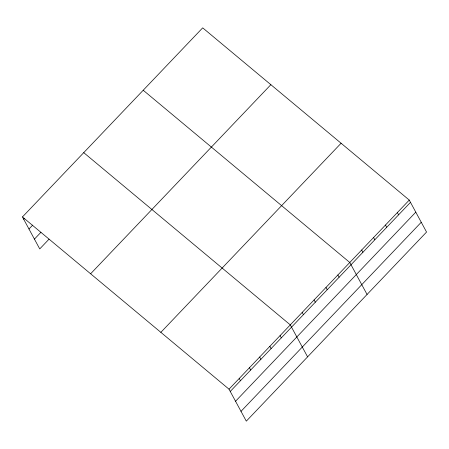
<?xml version="1.0" encoding="UTF-8"?>
<svg xmlns="http://www.w3.org/2000/svg" width="449" height="449" viewBox="0 0 449 449"><rect width="100%" height="100%" fill="white"/><g stroke="black" fill="none" stroke-linecap="round" stroke-linejoin="round"><path stroke-width="0.67" d="M22.45 216.946L202.69 27.849L409.264 200.08L426.55 232.054L246.31 421.151L229.018 389.182L22.45 216.946L39.736 248.92L49.025 239.177M23.679 219.219L24.605 218.242M28.977 229.018L32.693 225.123M34.438 239.115L40.938 232.296M90.619 273.783L270.859 84.687M160.854 332.344L341.094 143.242M229.018 389.182L409.264 200.08M230.247 391.449L410.493 202.353M235.551 401.254L415.791 212.158M241.006 411.351L421.252 222.255M143.214 90.249L349.782 262.485L367.069 294.46M83.733 152.649L290.301 324.885L307.593 356.86M397.365 212.562L398.594 214.835M385.472 225.044L386.701 227.317M373.574 237.521L374.803 239.794M361.675 250.003L362.904 252.276M337.884 274.968L339.113 277.235M325.991 287.444L327.22 289.717M314.092 299.926L315.321 302.199M302.199 312.409L303.429 314.676M280.086 335.599L281.315 337.873M269.877 346.319L271.106 348.592M259.662 357.034L260.891 359.307M249.448 367.748L250.677 370.021M239.233 378.462L240.462 380.735"/></g></svg>
